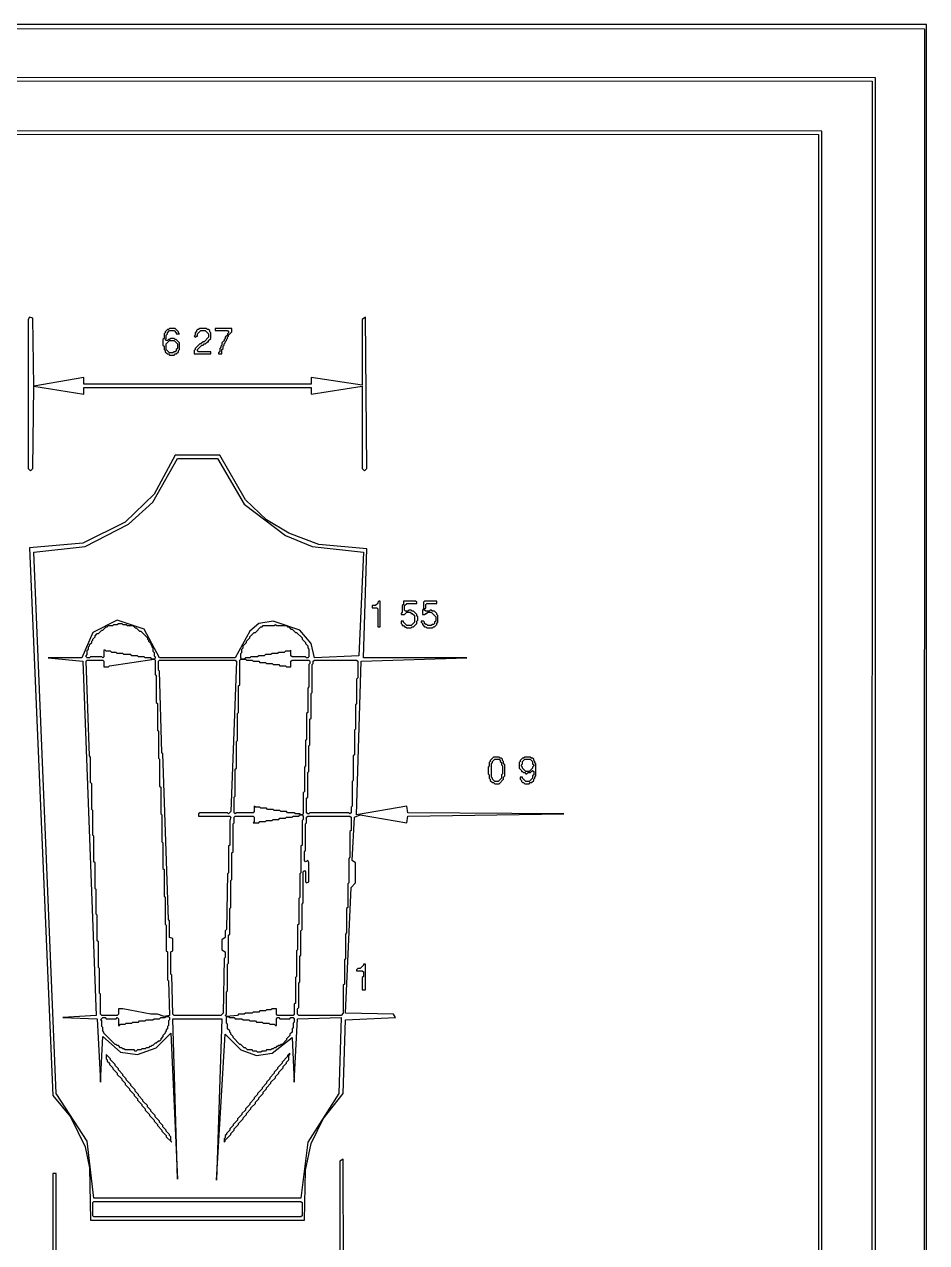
# Model space of a CAD drawing. Extents: x 17 to 323, y -435 to -5.
# Drawn here: x 241.7 to 322.7, y -114.1 to -4.7 of the extents above; entities that cross this region are included whole.
import ezdxf

# ---------------------------------------------------------------- set-up
doc = ezdxf.new("R2010")
doc.units = 0

msp = doc.modelspace()

# ---------------------------------------------------------------- linework, layer by layer
at = {"layer": 'CONTOURS'}
for p, q in [((322.7, -4.7), (17, -4.7)), ((17.3, -5), (322.5, -5.1)), ((322.5, -5.1), (322.4, -434.6)), ((322.7, -434.9), (322.7, -4.7)), ((318.1, -9.5), (21.6, -9.4)), ((21.9, -9.7), (317.8, -9.8)), ((317.8, -9.8), (317.7, -429.9)), ((318.1, -430.2), (318.1, -9.5)), ((313.3, -14.3), (26.4, -14.2)), ((26.7, -14.5), (313, -14.6)), ((313, -14.6), (312.9, -375)), ((313.2, -425.6), (313.3, -14.3)), ((242.1, -31), (242, -31.2)), ((242, -31.2), (242, -44.6)), ((242.4, -31.1), (242.1, -31)), ((242.5, -37.2), (242.4, -31.1)), ((272.3, -31), (272, -31.2)), ((272, -31.2), (272, -37.1)), ((272.4, -44.6), (272.3, -31)), ((254.3, -32.4), (254.2, -32.5)), ((254.2, -32.5), (254.2, -32.9)), ((254.5, -32.1), (254.3, -32.3)), ((254.3, -32.3), (254.3, -32.4)), ((254.4, -32.6), (254.5, -32.5)), ((254.4, -32.9), (254.4, -32.6)), ((254.6, -32.1), (254.5, -32.1)), ((254.5, -32.4), (254.7, -32.2)), ((254.5, -32.5), (254.5, -32.4)), ((254.7, -32), (254.6, -32.1)), ((255.2, -32), (254.7, -32)), ((254.7, -32.2), (255.1, -32.2)), ((255.1, -32.2), (255.3, -32.4)), ((255.5, -32.3), (255.2, -32)), ((255.3, -32.4), (255.3, -32.5)), ((255.3, -32.5), (255.6, -32.5)), ((255.5, -32.4), (255.5, -32.3)), ((255.6, -32.5), (255.5, -32.4)), ((257, -32.6), (256.9, -32.7)), ((256.9, -32.7), (257, -32.8)), ((257.1, -32.3), (257, -32.4)), ((257, -32.4), (257, -32.6)), ((257, -32.8), (257.1, -32.7)), ((257.2, -32.1), (257.1, -32.2)), ((257.1, -32.2), (257.1, -32.3)), ((257.1, -32.7), (257.2, -32.7)), ((257.3, -32.1), (257.2, -32.1)), ((257.2, -32.5), (257.5, -32.2)), ((257.2, -32.7), (257.2, -32.5)), ((257.4, -32), (257.3, -32.1)), ((258, -32), (257.4, -32)), ((257.5, -32.2), (257.9, -32.2)), ((258.2, -32.8), (257.8, -33.2)), ((257.9, -32.2), (258.2, -32.5)), ((258.1, -32.1), (258, -32)), ((258.2, -32.1), (258.1, -32.1)), ((258.3, -32.2), (258.2, -32.1)), ((258.2, -32.5), (258.2, -32.8)), ((258.3, -32.3), (258.3, -32.2)), ((258.4, -32.4), (258.3, -32.3)), ((258.4, -32.9), (258.4, -32.4)), ((260.3, -32), (258.8, -32)), ((258.8, -32), (258.8, -32.2)), ((258.8, -32.2), (259.9, -32.2)), ((259.9, -32.6), (259.7, -32.8)), ((259.7, -32.8), (259.7, -32.9)), ((259.9, -32.2), (260, -32.3)), ((260, -32.4), (259.9, -32.5)), ((259.9, -32.5), (259.9, -32.6)), ((259.9, -32.8), (260, -32.7)), ((259.9, -32.9), (259.9, -32.8)), ((260, -32.3), (260, -32.4)), ((260, -32.6), (260.3, -32.3)), ((260, -32.7), (260, -32.6)), ((260.3, -32.3), (260.3, -32)), ((254.2, -32.9), (254.1, -33)), ((254.1, -33), (254.1, -33.5)), ((254.1, -33.5), (254.2, -33.6)), ((254.2, -33.6), (254.2, -33.9)), ((254.2, -33.9), (254.3, -34)), ((254.3, -33), (254.4, -32.9)), ((254.4, -33.1), (254.3, -33)), ((254.4, -33.4), (254.7, -33.1)), ((254.5, -33.1), (254.4, -33.1)), ((254.4, -33.9), (254.4, -33.4)), ((254.7, -34.2), (254.4, -33.9)), ((254.6, -33), (254.5, -33.1)), ((254.7, -33), (254.6, -33)), ((254.8, -32.9), (254.7, -33)), ((254.7, -33.1), (255.1, -33.1)), ((255.1, -32.9), (254.8, -32.9)), ((255.2, -33), (255.1, -32.9)), ((255.1, -33.1), (255.4, -33.4)), ((255.3, -33), (255.2, -33)), ((255.6, -33.3), (255.3, -33)), ((255.4, -33.8), (255.3, -33.9)), ((255.3, -33.9), (255.3, -34)), ((255.4, -33.4), (255.4, -33.8)), ((255.5, -34), (255.6, -33.9)), ((255.6, -33.9), (255.6, -33.3)), ((257, -33.9), (256.9, -34)), ((257.4, -33.4), (257, -33.8)), ((257, -33.8), (257, -33.9)), ((257.2, -33.9), (257.6, -33.5)), ((257.2, -34), (257.2, -33.9)), ((257.5, -33.4), (257.4, -33.4)), ((257.7, -33.2), (257.5, -33.4)), ((257.6, -33.5), (257.7, -33.5)), ((257.8, -33.2), (257.7, -33.2)), ((257.7, -33.5), (257.8, -33.4)), ((257.8, -33.4), (257.9, -33.4)), ((257.9, -33.4), (258.1, -33.2)), ((258.1, -33.2), (258.2, -33.2)), ((258.2, -33.1), (258.4, -32.9)), ((258.2, -33.2), (258.2, -33.1)), ((259.3, -33.7), (259.2, -33.8)), ((259.2, -33.8), (259.2, -34.1)), ((259.4, -33.5), (259.3, -33.6)), ((259.3, -33.6), (259.3, -33.7)), ((259.6, -33.1), (259.4, -33.3)), ((259.4, -33.3), (259.4, -33.5)), ((259.4, -33.9), (259.5, -33.8)), ((259.4, -34.3), (259.4, -33.9)), ((259.5, -33.6), (259.6, -33.5)), ((259.5, -33.8), (259.5, -33.6)), ((259.7, -32.9), (259.6, -33)), ((259.6, -33), (259.6, -33.1)), ((259.6, -33.4), (259.7, -33.3)), ((259.6, -33.5), (259.6, -33.4)), ((259.7, -33.2), (259.8, -33.1)), ((259.7, -33.3), (259.7, -33.2)), ((259.8, -33), (259.9, -32.9)), ((259.8, -33.1), (259.8, -33)), ((254.3, -34), (254.3, -34.1)), ((254.3, -34.1), (254.5, -34.3)), ((254.5, -34.3), (254.6, -34.3)), ((254.6, -34.3), (254.7, -34.4)), ((255, -34.2), (254.7, -34.2)), ((254.7, -34.4), (255.1, -34.4)), ((255.1, -34.1), (255, -34.2)), ((255.2, -34.1), (255.1, -34.1)), ((255.1, -34.4), (255.2, -34.3)), ((255.3, -34), (255.2, -34.1)), ((255.2, -34.3), (255.3, -34.3)), ((255.3, -34.3), (255.5, -34.1)), ((255.5, -34.1), (255.5, -34)), ((256.9, -34), (256.9, -34.3)), ((256.9, -34.3), (258.4, -34.3)), ((257.3, -34.1), (257.2, -34)), ((258.4, -34.1), (257.3, -34.1)), ((258.4, -34.3), (258.4, -34.1)), ((259.2, -34.1), (259.1, -34.2)), ((259.1, -34.2), (259.1, -34.3)), ((259.1, -34.3), (259.4, -34.3)), ((247, -36.4), (242.5, -37.2)), ((247, -37), (247, -36.4)), ((267.4, -37), (247, -37)), ((272, -37.1), (267.4, -36.4)), ((267.4, -36.4), (267.4, -37)), ((242.4, -44.6), (242.5, -37.2)), ((242.5, -37.2), (247, -37.9)), ((247, -37.9), (247, -37.3)), ((247, -37.3), (267.4, -37.3)), ((267.4, -37.9), (272, -37.2)), ((267.4, -37.3), (267.4, -37.9)), ((272, -37.2), (272, -44.6)), ((253.2, -47.6), (255.4, -43.7)), ((255.2, -43.4), (253.3, -46.9)), ((259.2, -43.4), (255.2, -43.4)), ((255.4, -43.7), (259, -43.7)), ((259, -43.7), (261.4, -47.8)), ((261.5, -47.4), (259.2, -43.4)), ((242, -44.6), (242.2, -44.8)), ((242.2, -44.8), (242.4, -44.6)), ((272, -44.6), (272.2, -44.8)), ((272.2, -44.8), (272.4, -44.6)), ((253.3, -46.9), (250.7, -49.4)), ((251, -49.6), (253.2, -47.6)), ((261.4, -47.8), (265.1, -50.6)), ((263.4, -49.2), (261.5, -47.4)), ((265.4, -50.4), (263.4, -49.2)), ((250.7, -49.4), (246.9, -51.3)), ((247.1, -51.6), (251, -49.6)), ((246.9, -51.3), (242.1, -51.7)), ((265.1, -50.6), (267.5, -51.6)), ((268.1, -51.4), (265.4, -50.4)), ((272.4, -51.8), (268.1, -51.4)), ((242.1, -51.7), (244.2, -100.9)), ((242.5, -52.1), (247.1, -51.6)), ((244.5, -100.7), (242.5, -52.1)), ((267.5, -51.6), (272.1, -52.1)), ((272.1, -52.1), (271.7, -61.4)), ((272.1, -61.6), (272.4, -51.8)), ((273.4, -56.7), (273.2, -56.9)), ((273.5, -56.5), (273.4, -56.6)), ((273.4, -56.6), (273.4, -56.7)), ((273.6, -56.5), (273.5, -56.5)), ((273.6, -58.8), (273.6, -56.5)), ((275.7, -56.8), (275.6, -56.9)), ((275.7, -56.5), (275.7, -56.8)), ((276.8, -56.5), (275.7, -56.5)), ((275.8, -56.9), (276, -56.7)), ((276, -56.7), (276.9, -56.7)), ((276.9, -56.6), (276.8, -56.5)), ((276.9, -56.7), (276.9, -56.6)), ((277.6, -56.5), (277.5, -56.6)), ((277.5, -56.6), (277.5, -57.2)), ((278.7, -56.5), (277.6, -56.5)), ((277.7, -56.8), (277.8, -56.7)), ((277.7, -57.1), (277.7, -56.8)), ((277.8, -56.7), (278.7, -56.7)), ((278.7, -56.7), (278.7, -56.5)), ((273.2, -56.9), (272.9, -56.9)), ((272.9, -56.9), (272.9, -57.1)), ((272.9, -57.1), (273.3, -57.1)), ((273.3, -57.1), (273.4, -57.2)), ((273.4, -57.2), (273.4, -58.8)), ((275.6, -57.5), (275.5, -57.6)), ((275.5, -57.6), (275.5, -57.7)), ((275.5, -57.7), (275.8, -57.7)), ((275.6, -56.9), (275.6, -57.5)), ((275.8, -57.3), (275.8, -56.9)), ((275.9, -57.4), (275.8, -57.3)), ((275.8, -57.7), (276, -57.5)), ((276.1, -57.4), (275.9, -57.4)), ((276, -57.5), (276.3, -57.5)), ((276.2, -57.3), (276.1, -57.4)), ((276.4, -57.3), (276.2, -57.3)), ((276.3, -57.5), (276.4, -57.6)), ((276.5, -57.4), (276.4, -57.3)), ((276.4, -57.6), (276.5, -57.6)), ((276.6, -57.4), (276.5, -57.4)), ((276.5, -57.6), (276.7, -57.8)), ((276.9, -57.7), (276.6, -57.4)), ((276.7, -57.8), (276.7, -58.4)), ((276.9, -57.8), (276.9, -57.7)), ((277, -57.9), (276.9, -57.8)), ((277, -58.2), (277, -57.9)), ((277.5, -57.2), (277.4, -57.3)), ((277.4, -57.3), (277.4, -57.7)), ((277.4, -57.7), (277.6, -57.7)), ((277.6, -57.2), (277.7, -57.1)), ((277.6, -57.3), (277.6, -57.2)), ((277.7, -57.4), (277.6, -57.3)), ((277.6, -57.7), (277.7, -57.6)), ((278, -57.4), (277.7, -57.4)), ((277.7, -57.6), (277.8, -57.6)), ((277.8, -57.6), (277.9, -57.5)), ((277.9, -57.5), (278.2, -57.5)), ((278.1, -57.3), (278, -57.4)), ((278.2, -57.3), (278.1, -57.3)), ((278.3, -57.4), (278.2, -57.3)), ((278.2, -57.5), (278.6, -57.9)), ((278.5, -57.4), (278.3, -57.4)), ((278.7, -57.6), (278.5, -57.4)), ((278.6, -57.9), (278.6, -58.3)), ((278.7, -57.7), (278.7, -57.6)), ((278.8, -57.8), (278.7, -57.7)), ((278.8, -58.4), (278.8, -57.8)), ((250, -58.2), (247.8, -59.3)), ((248.7, -59.1), (249, -58.8)), ((249, -58.8), (249.1, -58.8)), ((249.1, -58.8), (249.2, -58.7)), ((249.2, -58.7), (249.6, -58.7)), ((249.6, -58.7), (249.7, -58.6)), ((249.7, -58.6), (250, -58.6)), ((252.4, -59), (250, -58.2)), ((250, -58.6), (250.1, -58.5)), ((250.1, -58.5), (250.4, -58.5)), ((250.4, -58.5), (250.5, -58.6)), ((250.5, -58.6), (250.8, -58.6)), ((250.8, -58.6), (250.9, -58.7)), ((250.9, -58.7), (251.4, -58.7)), ((251.4, -58.7), (251.6, -58.9)), ((251.6, -58.9), (251.7, -58.9)), ((251.7, -58.9), (252, -59.2)), ((253.8, -61.6), (252.4, -59)), ((262.7, -58.5), (261.9, -59.2)), ((262.4, -59.3), (262.9, -58.8)), ((264, -58.3), (262.7, -58.5)), ((262.9, -58.8), (263, -58.8)), ((263, -58.8), (263.1, -58.7)), ((263.1, -58.7), (264.1, -58.7)), ((266.4, -59.1), (264, -58.3)), ((264.1, -58.7), (264.2, -58.6)), ((264.2, -58.6), (264.3, -58.7)), ((264.3, -58.7), (265.2, -58.7)), ((265.2, -58.7), (265.3, -58.8)), ((265.3, -58.8), (265.4, -58.8)), ((265.4, -58.8), (265.6, -59)), ((265.6, -59), (265.7, -59)), ((265.7, -59), (266, -59.3)), ((273.4, -58.8), (273.6, -58.8)), ((275.7, -58.3), (275.5, -58.3)), ((275.5, -58.3), (275.5, -58.5)), ((275.5, -58.5), (275.6, -58.6)), ((275.6, -58.6), (275.6, -58.7)), ((275.6, -58.7), (275.7, -58.7)), ((275.7, -58.4), (275.7, -58.3)), ((276, -58.7), (275.7, -58.4)), ((275.7, -58.7), (275.8, -58.8)), ((275.8, -58.8), (275.9, -58.8)), ((275.9, -58.8), (276, -58.9)), ((276.4, -58.7), (276, -58.7)), ((276, -58.9), (276.4, -58.9)), ((276.7, -58.4), (276.4, -58.7)), ((276.4, -58.9), (276.5, -58.8)), ((276.5, -58.8), (276.6, -58.8)), ((276.6, -58.8), (276.9, -58.5)), ((276.9, -58.3), (277, -58.2)), ((276.9, -58.5), (276.9, -58.3)), ((277.5, -58.3), (277.3, -58.3)), ((277.3, -58.3), (277.3, -58.4)), ((277.3, -58.4), (277.4, -58.5)), ((277.4, -58.5), (277.4, -58.6)), ((277.4, -58.6), (277.6, -58.8)), ((277.6, -58.4), (277.5, -58.3)), ((277.6, -58.5), (277.6, -58.4)), ((277.7, -58.6), (277.6, -58.5)), ((277.6, -58.8), (277.7, -58.8)), ((277.8, -58.6), (277.7, -58.6)), ((277.7, -58.8), (277.8, -58.9)), ((277.9, -58.7), (277.8, -58.6)), ((277.8, -58.9), (278.3, -58.9)), ((278.2, -58.7), (277.9, -58.7)), ((278.3, -58.6), (278.2, -58.7)), ((278.4, -58.6), (278.3, -58.6)), ((278.3, -58.9), (278.4, -58.8)), ((278.5, -58.5), (278.4, -58.6)), ((278.4, -58.8), (278.5, -58.8)), ((278.6, -58.3), (278.5, -58.4)), ((278.5, -58.4), (278.5, -58.5)), ((278.5, -58.8), (278.7, -58.6)), ((278.7, -58.5), (278.8, -58.4)), ((278.7, -58.6), (278.7, -58.5)), ((247.8, -59.3), (246.8, -61.6)), ((247.7, -60.1), (247.8, -60)), ((247.7, -60.2), (247.7, -60.1)), ((247.8, -59.9), (248, -59.7)), ((247.8, -60), (247.8, -59.9)), ((248, -59.6), (248.2, -59.4)), ((248, -59.7), (248, -59.6)), ((248.2, -59.4), (248.3, -59.4)), ((248.3, -59.4), (248.6, -59.1)), ((248.6, -59.1), (248.7, -59.1)), ((252, -59.2), (252.1, -59.2)), ((252.1, -59.2), (252.7, -59.8)), ((252.7, -59.8), (252.7, -59.9)), ((252.7, -59.9), (252.8, -60)), ((252.8, -60), (252.8, -60.1)), ((252.8, -60.1), (253, -60.3)), ((261.9, -59.2), (260.6, -61.6)), ((261.6, -60.1), (261.9, -59.8)), ((261.6, -60.2), (261.6, -60.1)), ((261.9, -59.7), (262.3, -59.3)), ((261.9, -59.8), (261.9, -59.7)), ((262.3, -59.3), (262.4, -59.3)), ((266, -59.3), (266.1, -59.3)), ((266.1, -59.3), (266.6, -59.8)), ((267.4, -60.3), (266.4, -59.1)), ((266.6, -59.8), (266.6, -59.9)), ((266.6, -59.9), (266.9, -60.2)), ((247.3, -60.9), (247.4, -60.8)), ((247.3, -61.3), (247.3, -60.9)), ((247.4, -60.6), (247.5, -60.5)), ((247.4, -60.8), (247.4, -60.6)), ((247.5, -60.4), (247.7, -60.2)), ((247.5, -60.5), (247.5, -60.4)), ((248.9, -60.9), (248.8, -60.9)), ((248.8, -60.9), (248.8, -61.5)), ((249, -61), (248.9, -60.9)), ((249.4, -61), (249, -61)), ((249.5, -61.1), (249.4, -61)), ((249.9, -61.1), (249.5, -61.1)), ((250, -61.2), (249.9, -61.1)), ((250.5, -61.2), (250, -61.2)), ((250.6, -61.3), (250.5, -61.2)), ((253, -60.3), (253, -60.4)), ((253, -60.4), (253.1, -60.5)), ((253.1, -60.5), (253.1, -60.6)), ((253.1, -60.6), (253.2, -60.7)), ((253.2, -60.7), (253.2, -61)), ((253.2, -61), (253.3, -61.1)), ((253.3, -61.1), (253.3, -61.4)), ((261.1, -61.2), (261.2, -61.1)), ((261.1, -61.6), (261.1, -61.2)), ((261.2, -60.8), (261.3, -60.7)), ((261.2, -61.1), (261.2, -60.8)), ((261.3, -60.5), (261.6, -60.2)), ((261.3, -60.7), (261.3, -60.5)), ((263.9, -61.2), (263.8, -61.3)), ((264.4, -61.2), (263.9, -61.2)), ((264.5, -61.1), (264.4, -61.2)), ((265, -61.1), (264.5, -61.1)), ((265.1, -61), (265, -61.1)), ((265.5, -61), (265.1, -61)), ((265.6, -60.9), (265.5, -61)), ((265.6, -61.4), (265.6, -60.9)), ((266.9, -60.2), (266.9, -60.3)), ((266.9, -60.3), (267.1, -60.5)), ((267.1, -60.5), (267.1, -60.7)), ((267.1, -60.7), (267.2, -60.8)), ((267.2, -60.8), (267.2, -61.5)), ((267.7, -61.6), (267.4, -60.3)), ((246.8, -61.6), (243.8, -61.6)), ((243.8, -61.6), (246.9, -61.9)), ((246.9, -61.9), (248.1, -93.7)), ((247.2, -61.4), (247.3, -61.3)), ((247.2, -61.5), (247.2, -61.4)), ((247.3, -61.6), (247.2, -61.5)), ((247.2, -61.9), (247.3, -61.8)), ((247.5, -70.4), (247.2, -61.9)), ((247.5, -61.6), (247.3, -61.6)), ((247.3, -61.8), (248.7, -61.8)), ((247.6, -61.5), (247.5, -61.6)), ((248.6, -61.5), (247.6, -61.5)), ((248.7, -61.6), (248.6, -61.5)), ((248.8, -61.5), (248.7, -61.6)), ((248.7, -61.8), (248.8, -61.9)), ((248.8, -61.9), (248.8, -62.4)), ((249.2, -62.4), (249.3, -62.3)), ((249.3, -62.3), (253.3, -61.7)), ((251.2, -61.3), (250.6, -61.3)), ((251.3, -61.4), (251.2, -61.3)), ((251.8, -61.4), (251.3, -61.4)), ((251.9, -61.5), (251.8, -61.4)), ((252.4, -61.5), (251.9, -61.5)), ((252.5, -61.6), (252.4, -61.5)), ((253, -61.6), (252.5, -61.6)), ((253.1, -61.7), (253, -61.6)), ((253.3, -61.7), (253.1, -61.7)), ((253.3, -61.4), (253.4, -61.5)), ((253.4, -61.6), (253.3, -61.7)), ((253.3, -61.7), (253.4, -61.8)), ((253.4, -61.5), (253.4, -61.6)), ((253.4, -61.8), (253.4, -63.1)), ((253.7, -61.9), (253.8, -61.8)), ((253.7, -62.7), (253.7, -61.9)), ((260.6, -61.6), (253.8, -61.6)), ((253.8, -61.8), (260.6, -61.8)), ((260.7, -61.9), (260.2, -75.4)), ((260.6, -61.8), (260.7, -61.9)), ((261, -61.8), (261.1, -61.7)), ((261, -64), (261, -61.8)), ((261.2, -61.7), (261.1, -61.6)), ((261.1, -61.7), (261.5, -61.7)), ((261.4, -61.7), (261.2, -61.7)), ((261.5, -61.6), (261.4, -61.7)), ((261.9, -61.6), (261.5, -61.6)), ((261.5, -61.7), (261.6, -61.8)), ((261.6, -61.8), (262.1, -61.8)), ((262, -61.5), (261.9, -61.6)), ((262.6, -61.5), (262, -61.5)), ((262.1, -61.8), (262.2, -61.9)), ((262.2, -61.9), (262.7, -61.9)), ((262.7, -61.4), (262.6, -61.5)), ((263.2, -61.4), (262.7, -61.4)), ((262.7, -61.9), (262.8, -62)), ((262.8, -62), (263.3, -62)), ((263.3, -61.3), (263.2, -61.4)), ((263.8, -61.3), (263.3, -61.3)), ((263.3, -62), (263.4, -62.1)), ((263.4, -62.1), (263.9, -62.1)), ((263.9, -62.1), (264, -62.2)), ((264, -62.2), (264.5, -62.2)), ((264.5, -62.2), (264.6, -62.3)), ((264.6, -62.3), (265.1, -62.3)), ((265.1, -62.3), (265.2, -62.4)), ((265.7, -61.5), (265.6, -61.4)), ((265.6, -61.9), (265.7, -61.8)), ((265.6, -62.4), (265.6, -61.9)), ((266.9, -61.5), (265.7, -61.5)), ((265.7, -61.8), (267.2, -61.8)), ((267, -61.6), (266.9, -61.5)), ((267.1, -61.6), (267, -61.6)), ((267.2, -61.5), (267.1, -61.6)), ((267.2, -61.8), (267.3, -61.9)), ((267.3, -62.1), (267.2, -62.2)), ((267.2, -62.2), (267.2, -64.2)), ((267.3, -61.9), (267.3, -62.1)), ((267.5, -62.2), (267.6, -62.1)), ((267.5, -64.7), (267.5, -62.2)), ((267.6, -61.9), (267.7, -61.8)), ((267.6, -62.1), (267.6, -61.9)), ((271.7, -61.4), (267.7, -61.6)), ((267.7, -61.8), (271.5, -61.8)), ((271.5, -61.8), (271.6, -61.9)), ((271.5, -75.7), (271.9, -61.9)), ((271.6, -61.9), (271.6, -63.4)), ((271.9, -61.9), (281.4, -61.6)), ((281.4, -61.6), (272.1, -61.6)), ((248.8, -62.4), (249.2, -62.4)), ((253.4, -63.1), (253.5, -63.2)), ((253.5, -63.2), (253.5, -65.6)), ((253.8, -62.8), (253.7, -62.7)), ((254, -70.1), (253.8, -62.8)), ((265.2, -62.4), (265.6, -62.4)), ((271.6, -63.4), (271.5, -63.5)), ((260.9, -64.1), (261, -64)), ((260.9, -66.5), (260.9, -64.1)), ((267.2, -64.2), (267.1, -64.3)), ((267.1, -64.3), (267.1, -66.5)), ((271.5, -63.5), (271.5, -65.7)), ((253.5, -65.6), (253.6, -65.7)), ((267.4, -64.8), (267.5, -64.7)), ((267.4, -67), (267.4, -64.8)), ((253.6, -65.7), (253.6, -68.1)), ((260.8, -66.6), (260.9, -66.5)), ((260.8, -69), (260.8, -66.6)), ((267.1, -66.5), (267, -66.6)), ((267, -66.6), (267, -68.9)), ((271.5, -65.7), (271.4, -65.8)), ((271.4, -65.8), (271.4, -68)), ((267.3, -67.1), (267.4, -67)), ((267.3, -69.4), (267.3, -67.1)), ((253.6, -68.1), (253.7, -68.2)), ((253.7, -68.2), (253.7, -70.6)), ((267, -68.9), (266.9, -69)), ((271.4, -68), (271.3, -68.1)), ((271.3, -68.1), (271.3, -70.3)), ((260.7, -69.1), (260.8, -69)), ((260.7, -71.5), (260.7, -69.1)), ((266.9, -69), (266.9, -71.3)), ((267.2, -69.5), (267.3, -69.4)), ((267.2, -71.8), (267.2, -69.5)), ((247.6, -70.5), (247.5, -70.4)), ((247.6, -72.8), (247.6, -70.5)), ((253.7, -70.6), (253.8, -70.7)), ((253.8, -70.7), (253.8, -73.1)), ((254.1, -70.2), (254, -70.1)), ((254.6, -85.1), (254.1, -70.2)), ((271.3, -70.3), (271.2, -70.4)), ((271.2, -70.4), (271.2, -72.6)), ((283.5, -70.9), (283.4, -71)), ((283.4, -71), (283.4, -71.3)), ((283.8, -70.5), (283.5, -70.8)), ((283.5, -70.8), (283.5, -70.9)), ((283.6, -71.1), (283.7, -71)), ((283.6, -72.3), (283.6, -71.1)), ((283.7, -70.9), (283.9, -70.7)), ((283.7, -71), (283.7, -70.9)), ((284.3, -70.5), (283.8, -70.5)), ((283.9, -70.7), (284.3, -70.7)), ((284.4, -70.6), (284.3, -70.5)), ((284.3, -70.7), (284.4, -70.8)), ((284.5, -70.6), (284.4, -70.6)), ((284.4, -70.8), (284.4, -70.9)), ((284.4, -70.9), (284.5, -71)), ((284.6, -70.7), (284.5, -70.6)), ((284.5, -71), (284.5, -71.2)), ((284.6, -70.8), (284.6, -70.7)), ((284.7, -70.9), (284.6, -70.8)), ((284.7, -71.1), (284.7, -70.9)), ((284.8, -71.2), (284.7, -71.1)), ((286.2, -70.9), (286.1, -71)), ((286.1, -71), (286.1, -71.5)), ((286.4, -70.6), (286.2, -70.8)), ((286.2, -70.8), (286.2, -70.9)), ((286.3, -71.2), (286.4, -71.1)), ((286.5, -70.6), (286.4, -70.6)), ((286.4, -70.9), (286.6, -70.7)), ((286.4, -71.1), (286.4, -70.9)), ((286.6, -70.5), (286.5, -70.6)), ((287.1, -70.5), (286.6, -70.5)), ((286.6, -70.7), (287.1, -70.7)), ((287.2, -70.6), (287.1, -70.5)), ((287.1, -70.7), (287.3, -70.9)), ((287.3, -70.6), (287.2, -70.6)), ((287.4, -70.7), (287.3, -70.6)), ((287.3, -70.9), (287.3, -71.1)), ((287.3, -71.1), (287.4, -71.2)), ((287.4, -70.8), (287.4, -70.7)), ((287.5, -70.9), (287.4, -70.8)), ((287.5, -71), (287.5, -70.9)), ((287.6, -71.1), (287.5, -71)), ((287.6, -72.2), (287.6, -71.1)), ((260.6, -71.6), (260.7, -71.5)), ((260.6, -74), (260.6, -71.6)), ((266.9, -71.3), (266.8, -71.4)), ((266.8, -71.4), (266.8, -73.6)), ((267.1, -71.9), (267.2, -71.8)), ((267.1, -74.1), (267.1, -71.9)), ((283.4, -71.3), (283.3, -71.4)), ((283.3, -71.4), (283.3, -72)), ((283.3, -72), (283.4, -72.1)), ((283.4, -72.1), (283.4, -72.4)), ((284.5, -71.2), (284.6, -71.3)), ((284.6, -72), (284.5, -72.1)), ((284.5, -72.1), (284.5, -72.4)), ((284.6, -71.3), (284.6, -72)), ((284.7, -72.3), (284.8, -72.2)), ((284.8, -72.2), (284.8, -71.2)), ((286.1, -71.5), (286.3, -71.7)), ((286.3, -71.3), (286.3, -71.2)), ((286.4, -71.4), (286.3, -71.3)), ((286.3, -71.7), (286.3, -71.8)), ((286.3, -71.8), (286.4, -71.8)), ((286.4, -71.5), (286.4, -71.4)), ((286.7, -71.8), (286.4, -71.5)), ((286.4, -71.8), (286.5, -71.9)), ((286.5, -71.9), (286.6, -71.9)), ((286.6, -71.9), (286.7, -72)), ((287, -71.8), (286.7, -71.8)), ((286.7, -72), (286.8, -72)), ((286.8, -72), (286.9, -71.9)), ((286.9, -71.9), (287.1, -71.9)), ((287.3, -71.5), (287, -71.8)), ((287.1, -71.9), (287.3, -71.7)), ((287.4, -71.3), (287.3, -71.4)), ((287.3, -71.4), (287.3, -71.5)), ((287.3, -71.7), (287.4, -71.8)), ((287.4, -72.1), (287.3, -72.2)), ((287.3, -72.2), (287.3, -72.4)), ((287.4, -71.2), (287.4, -71.3)), ((287.4, -71.8), (287.4, -72.1)), ((287.5, -72.3), (287.6, -72.2)), ((247.7, -72.9), (247.6, -72.8)), ((247.7, -75.2), (247.7, -72.9)), ((253.8, -73.1), (253.9, -73.2)), ((253.9, -73.2), (253.9, -75.6)), ((271.2, -72.6), (271.1, -72.7)), ((271.1, -72.7), (271.1, -74.9)), ((283.4, -72.4), (283.5, -72.5)), ((283.5, -72.5), (283.5, -72.6)), ((283.5, -72.6), (283.7, -72.8)), ((283.7, -72.4), (283.6, -72.3)), ((283.7, -72.5), (283.7, -72.4)), ((283.9, -72.7), (283.7, -72.5)), ((283.7, -72.8), (283.8, -72.8)), ((283.8, -72.8), (283.9, -72.9)), ((284.2, -72.7), (283.9, -72.7)), ((283.9, -72.9), (284.3, -72.9)), ((284.5, -72.4), (284.2, -72.7)), ((284.3, -72.9), (284.7, -72.5)), ((284.7, -72.5), (284.7, -72.3)), ((286.4, -72.3), (286.2, -72.3)), ((286.2, -72.3), (286.2, -72.5)), ((286.2, -72.5), (286.3, -72.6)), ((286.3, -72.6), (286.3, -72.7)), ((286.3, -72.7), (286.4, -72.8)), ((286.4, -72.4), (286.4, -72.3)), ((286.7, -72.7), (286.4, -72.4)), ((286.4, -72.8), (286.5, -72.8)), ((286.5, -72.8), (286.6, -72.9)), ((286.6, -72.9), (287, -72.9)), ((287, -72.7), (286.7, -72.7)), ((287.3, -72.4), (287, -72.7)), ((287, -72.9), (287.1, -72.8)), ((287.1, -72.8), (287.2, -72.8)), ((287.2, -72.8), (287.4, -72.6)), ((287.4, -72.5), (287.5, -72.4)), ((287.4, -72.6), (287.4, -72.5)), ((287.5, -72.4), (287.5, -72.3)), ((260.5, -74.1), (260.6, -74)), ((260.5, -75.5), (260.5, -74.1)), ((266.8, -73.6), (266.7, -73.7)), ((266.7, -73.7), (266.7, -75.6)), ((267, -74.2), (267.1, -74.1)), ((267, -75.5), (267, -74.2)), ((247.8, -75.3), (247.7, -75.2)), ((247.8, -77.5), (247.8, -75.3)), ((260.2, -75.4), (260, -75.6)), ((262.3, -75.4), (262.2, -75.5)), ((262.4, -75), (262.3, -74.9)), ((262.3, -74.9), (262.3, -75.4)), ((262.8, -75), (262.4, -75)), ((262.9, -75.1), (262.8, -75)), ((263.4, -75.1), (262.9, -75.1)), ((263.5, -75.2), (263.4, -75.1)), ((264, -75.2), (263.5, -75.2)), ((264.1, -75.3), (264, -75.2)), ((264.6, -75.3), (264.1, -75.3)), ((264.7, -75.4), (264.6, -75.3)), ((265.2, -75.4), (264.7, -75.4)), ((265.3, -75.5), (265.2, -75.4)), ((271.1, -74.9), (271, -75)), ((271, -75), (271, -75.5)), ((276, -74.9), (271.5, -75.7)), ((276.1, -75.5), (276, -74.9)), ((253.9, -75.6), (254, -75.7)), ((254, -75.7), (254, -78.1)), ((257.4, -75.5), (257.3, -75.6)), ((257.3, -75.6), (257.3, -75.8)), ((257.3, -75.8), (260.1, -75.8)), ((259.9, -75.5), (257.4, -75.5)), ((260, -75.6), (259.9, -75.5)), ((260.1, -75.8), (260.2, -75.9)), ((260.2, -75.9), (260.1, -76.2)), ((260.1, -76.2), (260.1, -78.4)), ((260.4, -76.5), (260.5, -76.4)), ((260.4, -79), (260.4, -76.5)), ((260.6, -75.6), (260.5, -75.5)), ((260.5, -75.9), (260.6, -75.8)), ((260.5, -76.4), (260.5, -75.9)), ((260.7, -75.5), (260.6, -75.6)), ((260.6, -75.8), (262.2, -75.8)), ((262.2, -75.5), (260.7, -75.5)), ((262.2, -75.8), (262.3, -75.9)), ((262.3, -76.3), (262.2, -76.4)), ((262.2, -76.4), (262.7, -76.4)), ((262.3, -75.9), (262.3, -76.3)), ((262.7, -76.4), (262.8, -76.3)), ((262.8, -76.3), (263.3, -76.3)), ((263.3, -76.3), (263.4, -76.2)), ((263.4, -76.2), (263.9, -76.2)), ((263.9, -76.2), (264, -76.1)), ((264, -76.1), (264.5, -76.1)), ((264.5, -76.1), (264.6, -76)), ((264.6, -76), (265.1, -76)), ((265.1, -76), (265.2, -75.9)), ((265.2, -75.9), (265.7, -75.9)), ((265.9, -75.5), (265.3, -75.5)), ((265.7, -75.9), (265.8, -75.8)), ((265.8, -75.8), (266.3, -75.8)), ((266, -75.6), (265.9, -75.5)), ((266.4, -75.6), (266, -75.6)), ((266.3, -75.8), (266.4, -75.7)), ((266.5, -75.7), (266.4, -75.6)), ((266.4, -75.7), (266.6, -75.7)), ((266.6, -75.7), (266.5, -75.7)), ((266.7, -75.6), (266.6, -75.7)), ((266.6, -75.7), (266.7, -75.8)), ((266.7, -76.1), (266.6, -76.2)), ((266.6, -76.2), (266.6, -78.4)), ((266.7, -75.8), (266.7, -76.1)), ((266.9, -76.5), (267, -76.4)), ((266.9, -78.9), (266.9, -76.5)), ((267.1, -75.6), (267, -75.5)), ((267, -75.9), (267.1, -75.8)), ((267, -76.4), (267, -75.9)), ((267.2, -75.6), (267.1, -75.6)), ((267.1, -75.8), (270.9, -75.8)), ((267.3, -75.5), (267.2, -75.6)), ((270.8, -75.5), (267.3, -75.5)), ((270.9, -75.6), (270.8, -75.5)), ((271, -75.5), (270.9, -75.6)), ((270.9, -75.8), (271, -75.9)), ((271, -75.9), (271, -77.1)), ((271.1, -79.8), (271.3, -75.9)), ((271.3, -75.9), (271.8, -75.7)), ((271.8, -75.7), (276, -76.4)), ((276, -76.4), (276.1, -75.8)), ((290.1, -75.6), (276.1, -75.5)), ((276.1, -75.8), (290.1, -75.6)), ((247.9, -77.6), (247.8, -77.5)), ((247.9, -79.9), (247.9, -77.6)), ((271, -77.1), (270.9, -77.2)), ((270.9, -77.2), (270.9, -79.5)), ((254, -78.1), (254.1, -78.2)), ((254.1, -78.2), (254.1, -80.5)), ((260.1, -78.4), (260, -78.5)), ((260, -78.5), (260, -80.9)), ((266.6, -78.4), (266.5, -78.5)), ((266.5, -78.5), (266.5, -80.9)), ((260.3, -79.1), (260.4, -79)), ((260.3, -81.5), (260.3, -79.1)), ((266.8, -79), (266.9, -78.9)), ((266.8, -79.8), (266.8, -79)), ((266.9, -79.9), (266.8, -79.8)), ((267.1, -79.8), (266.9, -79.9)), ((267.2, -80), (267.1, -79.8)), ((270.9, -79.5), (270.8, -79.6)), ((270.8, -79.6), (270.8, -81.8)), ((271.4, -80), (271.1, -79.8)), ((248, -80), (247.9, -79.9)), ((248, -82.3), (248, -80)), ((254.1, -80.5), (254.2, -80.6)), ((254.2, -80.6), (254.2, -83)), ((260, -80.9), (259.9, -81)), ((266.5, -80.9), (266.4, -81)), ((266.7, -80.8), (266.8, -80.7)), ((266.7, -83.6), (266.7, -80.8)), ((266.8, -80.7), (266.9, -80.8)), ((266.9, -80.8), (266.9, -81.7)), ((267.2, -81.7), (267.2, -80)), ((271.4, -81.8), (271.4, -80)), ((259.9, -81), (259.8, -86)), ((260.2, -81.6), (260.3, -81.5)), ((260.2, -84), (260.2, -81.6)), ((266.4, -81), (266.4, -83.1)), ((266.9, -81.7), (267, -81.8)), ((267, -81.8), (267.2, -81.7)), ((270.8, -81.8), (270.7, -81.9)), ((270.7, -81.9), (270.7, -84)), ((271, -82.2), (271.4, -81.8)), ((248.1, -82.4), (248, -82.3)), ((248.1, -84.6), (248.1, -82.4)), ((254.2, -83), (254.3, -83.1)), ((254.3, -83.1), (254.3, -85.5)), ((266.4, -83.1), (266.3, -83.2)), ((270.5, -93.5), (271, -82.2)), ((260.1, -84.1), (260.2, -84)), ((260.1, -86.4), (260.1, -84.1)), ((266.3, -83.2), (266.3, -85.5)), ((266.6, -83.7), (266.7, -83.6)), ((266.6, -86), (266.6, -83.7)), ((270.7, -84), (270.6, -84.1)), ((270.6, -84.1), (270.6, -86.3)), ((248.2, -84.7), (248.1, -84.6)), ((248.2, -87), (248.2, -84.7)), ((254.7, -85.2), (254.6, -85.1)), ((254.7, -86.7), (254.7, -85.2)), ((254.3, -85.5), (254.4, -85.6)), ((254.4, -85.6), (254.4, -87.9)), ((259.8, -86), (259.7, -86.1)), ((259.7, -86.1), (259.7, -86.7)), ((260, -86.5), (260.1, -86.4)), ((266.3, -85.5), (266.2, -85.6)), ((266.2, -85.6), (266.2, -87.8)), ((266.5, -86.1), (266.6, -86)), ((266.5, -88.3), (266.5, -86.1)), ((270.6, -86.3), (270.5, -86.4)), ((270.5, -86.4), (270.5, -88.6)), ((248.3, -87.1), (248.2, -87)), ((248.3, -89.4), (248.3, -87.1)), ((255, -86.8), (254.7, -86.7)), ((255, -87.9), (255, -86.8)), ((259.7, -86.7), (259.4, -86.9)), ((259.4, -86.9), (259.4, -87.8)), ((260, -89), (260, -86.5)), ((254.4, -87.9), (254.5, -88)), ((254.5, -88), (254.5, -90.5)), ((254.8, -88), (255, -87.9)), ((254.8, -90), (254.8, -88)), ((259.4, -87.8), (259.7, -88)), ((259.6, -88.6), (259.5, -93.5)), ((259.7, -88.5), (259.6, -88.6)), ((259.7, -88), (259.7, -88.5)), ((266.2, -87.8), (266.1, -87.9)), ((266.1, -87.9), (266.1, -90.2)), ((266.4, -88.4), (266.5, -88.3)), ((266.4, -90.7), (266.4, -88.4)), ((270.5, -88.6), (270.4, -88.7)), ((248.4, -89.5), (248.3, -89.4)), ((248.4, -91.7), (248.4, -89.5)), ((259.9, -89.1), (260, -89)), ((259.9, -91.5), (259.9, -89.1)), ((270.4, -88.7), (270.4, -90.9)), ((271.6, -89.5), (271.5, -89.6)), ((271.5, -89.6), (271.5, -89.7)), ((271.5, -89.7), (272, -89.7)), ((271.8, -89.5), (271.6, -89.5)), ((272.1, -89.2), (271.8, -89.5)), ((272, -89.7), (272.1, -89.8)), ((272.1, -89.1), (272.1, -89.2)), ((272.3, -89.1), (272.1, -89.1)), ((272.3, -91.4), (272.3, -89.1)), ((254.5, -90.5), (254.6, -90.6)), ((254.6, -90.6), (254.7, -93.7)), ((254.9, -90.1), (254.8, -90)), ((255, -93.6), (254.9, -90.1)), ((266.1, -90.2), (266, -90.3)), ((266, -90.3), (266, -92.6)), ((266.3, -90.8), (266.4, -90.7)), ((266.3, -93), (266.3, -90.8)), ((272.1, -90.2), (272, -90.3)), ((272, -90.3), (272, -91.4)), ((272.1, -89.8), (272.1, -90.2)), ((248.5, -91.8), (248.4, -91.7)), ((248.5, -93.6), (248.5, -91.8)), ((259.8, -91.6), (259.9, -91.5)), ((259.8, -93.6), (259.8, -91.6)), ((270.4, -90.9), (270.3, -91)), ((270.3, -91), (270.3, -93.5)), ((272, -91.4), (272.3, -91.4)), ((266, -92.6), (265.9, -92.7)), ((265.9, -92.7), (265.9, -93.6)), ((248.1, -93.7), (245.1, -93.9)), ((245.1, -93.9), (248.2, -94)), ((248.2, -94), (248.5, -99.7)), ((248.6, -93.7), (248.5, -93.6)), ((248.5, -94.1), (248.7, -93.9)), ((250, -93.7), (248.6, -93.7)), ((248.7, -93.9), (248.9, -93.9)), ((248.9, -93.9), (249, -94)), ((249, -94), (249.9, -94)), ((249.9, -94), (250, -93.9)), ((250.1, -93.6), (250, -93.7)), ((250, -93.9), (250.1, -94)), ((250.5, -93.1), (250.1, -93.1)), ((250.1, -93.1), (250.1, -93.6)), ((250.1, -94), (250.1, -94.6)), ((253, -93.6), (250.5, -93.1)), ((253.6, -93.6), (253, -93.6)), ((253.2, -94.1), (253.3, -94)), ((253.3, -94), (253.8, -94)), ((254.2, -93.8), (253.6, -93.6)), ((253.8, -94), (253.9, -93.9)), ((253.9, -93.9), (254.3, -93.9)), ((254.7, -93.7), (254.2, -93.8)), ((254.3, -93.9), (254.4, -93.8)), ((254.4, -93.8), (254.6, -93.8)), ((254.6, -93.8), (254.7, -93.9)), ((254.7, -93.9), (254.7, -94.1)), ((255.1, -93.7), (255, -93.6)), ((255.4, -108.4), (255, -94)), ((255, -94), (259.4, -94)), ((259.3, -93.7), (255.1, -93.7)), ((259.4, -94), (258.9, -108.5)), ((259.5, -93.5), (259.3, -93.7)), ((259.7, -93.7), (259.8, -93.6)), ((259.8, -93.8), (259.7, -93.7)), ((260.8, -93.7), (259.8, -93.8)), ((259.8, -93.9), (259.9, -93.8)), ((259.8, -94.4), (259.8, -93.9)), ((259.9, -93.8), (260, -93.8)), ((260, -93.8), (260.1, -93.9)), ((260.1, -93.9), (260.5, -93.9)), ((260.5, -93.9), (260.6, -94)), ((260.6, -94), (261.2, -94)), ((260.9, -93.6), (260.8, -93.7)), ((261.4, -93.6), (260.9, -93.6)), ((261.2, -94), (261.3, -94.1)), ((261.5, -93.5), (261.4, -93.6)), ((262.1, -93.5), (261.5, -93.5)), ((262.2, -93.4), (262.1, -93.5)), ((262.7, -93.4), (262.2, -93.4)), ((262.8, -93.3), (262.7, -93.4)), ((263.3, -93.3), (262.8, -93.3)), ((263.4, -93.2), (263.3, -93.3)), ((263.8, -93.2), (263.4, -93.2)), ((263.9, -93.1), (263.8, -93.2)), ((264.3, -93.1), (263.9, -93.1)), ((264.3, -93.6), (264.3, -93.1)), ((264.4, -93.7), (264.3, -93.6)), ((264.3, -94), (264.4, -93.9)), ((264.3, -94.6), (264.3, -94)), ((265.8, -93.7), (264.4, -93.7)), ((264.4, -93.9), (264.5, -93.9)), ((264.5, -93.9), (264.6, -94)), ((264.6, -94), (265.5, -94)), ((265.5, -94), (265.6, -93.9)), ((265.6, -93.9), (265.8, -93.9)), ((265.9, -93.6), (265.8, -93.7)), ((265.8, -93.9), (265.9, -94)), ((265.9, -94), (265.9, -94.3)), ((265.9, -99.7), (266.2, -94)), ((266.2, -93.1), (266.3, -93)), ((266.2, -93.6), (266.2, -93.1)), ((266.3, -93.7), (266.2, -93.6)), ((266.2, -94), (270.1, -93.9)), ((270.1, -93.7), (266.3, -93.7)), ((270.1, -93.9), (269.9, -100.7)), ((270.3, -93.5), (270.1, -93.7)), ((274.8, -93.6), (270.5, -93.5)), ((270.5, -94.1), (275, -93.9)), ((275, -93.9), (274.8, -93.6)), ((248.6, -94.2), (248.5, -94.1)), ((248.6, -94.7), (248.6, -94.2)), ((248.7, -94.8), (248.6, -94.7)), ((248.7, -95.1), (248.7, -94.8)), ((248.8, -95.2), (248.7, -95.1)), ((250.1, -94.6), (250.2, -94.6)), ((250.2, -94.6), (250.3, -94.5)), ((250.3, -94.5), (250.7, -94.5)), ((250.7, -94.5), (250.8, -94.4)), ((250.8, -94.4), (251.3, -94.4)), ((251.3, -94.4), (251.4, -94.3)), ((251.4, -94.3), (251.9, -94.3)), ((251.9, -94.3), (252, -94.2)), ((252, -94.2), (252.5, -94.2)), ((252.5, -94.2), (252.6, -94.1)), ((252.6, -94.1), (253.2, -94.1)), ((254.4, -95.1), (254.3, -95.2)), ((254.5, -94.9), (254.4, -95)), ((254.4, -95), (254.4, -95.1)), ((254.6, -94.6), (254.5, -94.7)), ((254.5, -94.7), (254.5, -94.9)), ((254.7, -94.1), (254.6, -94.2)), ((254.6, -94.2), (254.6, -94.6)), ((259.9, -94.5), (259.8, -94.4)), ((259.9, -94.9), (259.9, -94.5)), ((260.1, -95.1), (259.9, -94.9)), ((260.1, -95.2), (260.1, -95.1)), ((261.3, -94.1), (261.8, -94.1)), ((261.8, -94.1), (261.9, -94.2)), ((261.9, -94.2), (262.4, -94.2)), ((262.4, -94.2), (262.5, -94.3)), ((262.5, -94.3), (263, -94.3)), ((263, -94.3), (263.1, -94.4)), ((263.1, -94.4), (263.6, -94.4)), ((263.6, -94.4), (263.7, -94.5)), ((263.7, -94.5), (264.1, -94.5)), ((264.1, -94.5), (264.2, -94.6)), ((264.2, -94.6), (264.3, -94.6)), ((265.8, -94.8), (265.7, -94.9)), ((265.7, -94.9), (265.7, -95.2)), ((265.9, -94.3), (265.8, -94.4)), ((265.8, -94.4), (265.8, -94.8)), ((270.3, -100.7), (270.5, -94.1)), ((248.5, -99.7), (248.7, -95.6)), ((248.7, -95.6), (250.3, -97)), ((248.8, -95.3), (248.8, -95.2)), ((249.8, -96.3), (248.8, -95.3)), ((253.4, -96.2), (253.2, -96.4)), ((253.5, -96.2), (253.4, -96.2)), ((253.5, -96.6), (254.8, -95.3)), ((253.7, -96), (253.5, -96.2)), ((253.8, -96), (253.7, -96)), ((253.9, -95.9), (253.8, -96)), ((254.1, -95.6), (253.9, -95.8)), ((253.9, -95.8), (253.9, -95.9)), ((254.3, -95.3), (254.1, -95.5)), ((254.1, -95.5), (254.1, -95.6)), ((254.3, -95.2), (254.3, -95.3)), ((254.8, -95.3), (255.4, -108.4)), ((258.9, -108.5), (259.7, -95.4)), ((259.7, -95.4), (261.1, -96.8)), ((260.2, -95.3), (260.1, -95.2)), ((260.2, -95.4), (260.2, -95.3)), ((260.4, -95.6), (260.2, -95.4)), ((260.4, -95.7), (260.4, -95.6)), ((261, -96.3), (260.4, -95.7)), ((263.9, -97.1), (265.7, -95.7)), ((265.2, -95.9), (264.8, -96.3)), ((265.5, -95.5), (265.2, -95.8)), ((265.2, -95.8), (265.2, -95.9)), ((265.7, -95.2), (265.5, -95.4)), ((265.5, -95.4), (265.5, -95.5)), ((265.7, -95.7), (265.9, -99.7)), ((249, -97.2), (249, -97.6)), ((249.4, -97.6), (249, -97.2)), ((249.9, -96.3), (249.8, -96.3)), ((250, -96.4), (249.9, -96.3)), ((250.1, -96.4), (250, -96.4)), ((250.3, -96.6), (250.1, -96.4)), ((250.4, -96.6), (250.3, -96.6)), ((250.3, -97), (251.8, -97.2)), ((250.5, -96.7), (250.4, -96.6)), ((250.6, -96.7), (250.5, -96.7)), ((250.7, -96.8), (250.6, -96.7)), ((251.5, -96.8), (250.7, -96.8)), ((251.6, -96.9), (251.5, -96.8)), ((251.7, -96.9), (251.6, -96.9)), ((251.8, -96.8), (251.7, -96.9)), ((251.8, -97.2), (253.5, -96.6)), ((252.1, -96.8), (251.8, -96.8)), ((252.2, -96.7), (252.1, -96.8)), ((252.5, -96.7), (252.2, -96.7)), ((252.6, -96.6), (252.5, -96.7)), ((252.8, -96.6), (252.6, -96.6)), ((252.9, -96.5), (252.8, -96.6)), ((253, -96.5), (252.9, -96.5)), ((253.1, -96.4), (253, -96.5)), ((253.2, -96.4), (253.1, -96.4)), ((261.1, -96.3), (261, -96.3)), ((261.4, -96.6), (261.1, -96.3)), ((261.1, -96.8), (262.5, -97.3)), ((261.5, -96.6), (261.4, -96.6)), ((261.7, -96.8), (261.5, -96.6)), ((262.1, -96.8), (261.7, -96.8)), ((262.2, -96.9), (262.1, -96.8)), ((262.5, -96.9), (262.2, -96.9)), ((262.6, -97), (262.5, -96.9)), ((262.5, -97.3), (263.9, -97.1)), ((262.9, -97), (262.6, -97)), ((263, -96.9), (262.9, -97)), ((263.3, -96.9), (263, -96.9)), ((263.4, -96.8), (263.3, -96.9)), ((263.8, -96.8), (263.4, -96.8)), ((263.9, -96.7), (263.8, -96.8)), ((264, -96.7), (263.9, -96.7)), ((264.1, -96.6), (264, -96.7)), ((264.2, -96.6), (264.1, -96.6)), ((264.3, -96.5), (264.2, -96.6)), ((264.4, -96.5), (264.3, -96.5)), ((264.5, -96.4), (264.4, -96.5)), ((264.6, -96.4), (264.5, -96.4)), ((264.7, -96.3), (264.6, -96.4)), ((264.8, -96.3), (264.7, -96.3)), ((265.5, -97.1), (265.3, -97.3)), ((265.3, -97.3), (265.3, -97.4)), ((265.4, -97.3), (265.5, -97.2)), ((265.4, -97.7), (265.4, -97.3)), ((265.5, -97.2), (265.5, -97.1)), ((249, -97.6), (249.1, -97.7)), ((249.1, -97.7), (249.1, -97.8)), ((249.1, -97.8), (249.3, -98)), ((249.3, -98), (249.3, -98.1)), ((249.3, -98.1), (249.6, -98.4)), ((249.4, -97.7), (249.4, -97.6)), ((249.8, -98.1), (249.4, -97.7)), ((249.6, -98.4), (249.6, -98.5)), ((249.8, -98.2), (249.8, -98.1)), ((250.1, -98.5), (249.8, -98.2)), ((264.8, -98), (264.4, -98.4)), ((264.4, -98.4), (264.4, -98.5)), ((264.5, -98.8), (264.9, -98.4)), ((265.3, -97.4), (264.8, -97.9)), ((264.8, -97.9), (264.8, -98)), ((264.9, -98.3), (265.2, -98)), ((264.9, -98.4), (264.9, -98.3)), ((265.2, -97.9), (265.4, -97.7)), ((265.2, -98), (265.2, -97.9)), ((249.6, -98.5), (250, -98.9)), ((250, -98.9), (250, -99)), ((250, -99), (250.4, -99.4)), ((250.1, -98.6), (250.1, -98.5)), ((250.5, -99), (250.1, -98.6)), ((250.4, -99.4), (250.4, -99.5)), ((250.4, -99.5), (250.7, -99.8)), ((250.5, -99.1), (250.5, -99)), ((250.8, -99.4), (250.5, -99.1)), ((250.8, -99.5), (250.8, -99.4)), ((251.2, -99.9), (250.8, -99.5)), ((263.7, -99.4), (263.4, -99.7)), ((264.1, -98.9), (263.7, -99.3)), ((263.7, -99.3), (263.7, -99.4)), ((263.8, -99.7), (264.2, -99.3)), ((264.4, -98.5), (264.1, -98.8)), ((264.1, -98.8), (264.1, -98.9)), ((264.2, -99.2), (264.5, -98.9)), ((264.2, -99.3), (264.2, -99.2)), ((264.5, -98.9), (264.5, -98.8)), ((250.7, -99.8), (250.7, -99.9)), ((250.7, -99.9), (251.1, -100.3)), ((251.1, -100.3), (251.1, -100.4)), ((251.1, -100.4), (251.5, -100.8)), ((251.2, -100), (251.2, -99.9)), ((251.6, -100.4), (251.2, -100)), ((251.6, -100.5), (251.6, -100.4)), ((251.9, -100.8), (251.6, -100.5)), ((263, -100.3), (262.6, -100.7)), ((263.4, -99.8), (263, -100.2)), ((263, -100.2), (263, -100.3)), ((263.1, -100.6), (263.4, -100.3)), ((263.1, -100.7), (263.1, -100.6)), ((263.4, -99.7), (263.4, -99.8)), ((263.4, -100.2), (263.8, -99.8)), ((263.4, -100.3), (263.4, -100.2)), ((263.8, -99.8), (263.8, -99.7)), ((244.2, -100.9), (245.8, -102.8)), ((247.3, -105), (244.5, -100.7)), ((251.5, -100.8), (251.5, -100.9)), ((251.5, -100.9), (251.8, -101.2)), ((251.8, -101.2), (251.8, -101.3)), ((251.8, -101.3), (252.2, -101.7)), ((251.9, -100.9), (251.9, -100.8)), ((252.3, -101.3), (251.9, -100.9)), ((252.2, -101.7), (252.2, -101.8)), ((252.3, -101.4), (252.3, -101.3)), ((252.7, -101.8), (252.3, -101.4)), ((261.9, -101.7), (261.5, -102.1)), ((262.3, -101.2), (261.9, -101.6)), ((261.9, -101.6), (261.9, -101.7)), ((262, -102), (262.4, -101.6)), ((262.6, -100.8), (262.3, -101.1)), ((262.3, -101.1), (262.3, -101.2)), ((262.4, -101.5), (262.7, -101.2)), ((262.4, -101.6), (262.4, -101.5)), ((262.6, -100.7), (262.6, -100.8)), ((262.7, -101.1), (263.1, -100.7)), ((262.7, -101.2), (262.7, -101.1)), ((269.9, -100.7), (267.1, -105.1)), ((268.5, -103), (270.3, -100.7)), ((245.8, -102.8), (247.1, -105.5)), ((252.2, -101.8), (252.5, -102.1)), ((252.5, -102.1), (252.5, -102.2)), ((252.5, -102.2), (252.9, -102.6)), ((252.7, -101.9), (252.7, -101.8)), ((253, -102.2), (252.7, -101.9)), ((252.9, -102.6), (252.9, -102.7)), ((252.9, -102.7), (253.3, -103.1)), ((253, -102.3), (253, -102.2)), ((253.4, -102.7), (253, -102.3)), ((253.4, -102.8), (253.4, -102.7)), ((253.8, -103.2), (253.4, -102.8)), ((261.2, -102.6), (260.8, -103)), ((261.5, -102.2), (261.2, -102.5)), ((261.2, -102.5), (261.2, -102.6)), ((261.3, -102.9), (261.6, -102.6)), ((261.5, -102.1), (261.5, -102.2)), ((261.6, -102.5), (262, -102.1)), ((261.6, -102.6), (261.6, -102.5)), ((262, -102.1), (262, -102)), ((253.3, -103.1), (253.3, -103.2)), ((253.3, -103.2), (253.6, -103.5)), ((253.6, -103.5), (253.6, -103.6)), ((253.6, -103.6), (254, -104)), ((253.8, -103.3), (253.8, -103.2)), ((254.1, -103.6), (253.8, -103.3)), ((254.1, -103.7), (254.1, -103.6)), ((254.4, -104), (254.1, -103.7)), ((260.4, -103.6), (260.1, -103.9)), ((260.1, -103.9), (260.1, -104)), ((260.8, -103.1), (260.4, -103.5)), ((260.4, -103.5), (260.4, -103.6)), ((260.5, -103.9), (260.9, -103.5)), ((260.5, -104), (260.5, -103.9)), ((260.8, -103), (260.8, -103.1)), ((260.9, -103.4), (261.3, -103)), ((260.9, -103.5), (260.9, -103.4)), ((261.3, -103), (261.3, -102.9)), ((267.4, -105.2), (268.5, -103)), ((247.9, -110.1), (247.3, -105)), ((254, -104), (254, -104.1)), ((254, -104.1), (254.4, -104.5)), ((254.4, -104.1), (254.4, -104)), ((254.7, -104.4), (254.4, -104.1)), ((254.4, -104.5), (254.4, -104.6)), ((254.4, -104.6), (254.9, -105.1)), ((254.7, -104.5), (254.7, -104.4)), ((254.8, -104.6), (254.7, -104.5)), ((254.8, -105), (254.8, -104.6)), ((254.9, -105.1), (254.8, -105)), ((259.7, -104.7), (259.6, -104.8)), ((259.6, -104.8), (259.6, -105.1)), ((259.6, -105.1), (259.7, -105)), ((259.8, -104.4), (259.7, -104.5)), ((259.7, -104.9), (260.2, -104.4)), ((259.7, -104.5), (259.7, -104.7)), ((259.7, -105), (259.7, -104.9)), ((260.1, -104), (259.8, -104.3)), ((259.8, -104.3), (259.8, -104.4)), ((260.2, -104.3), (260.5, -104)), ((260.2, -104.4), (260.2, -104.3)), ((247.1, -105.5), (247.5, -107.4)), ((267.1, -105.1), (266.5, -110.1)), ((266.9, -107.6), (267.4, -105.2)), ((270.3, -106.6), (270, -106.8)), ((270, -106.8), (270, -149)), ((270.4, -154.9), (270.3, -106.6)), ((244.5, -107.9), (244.2, -107.9)), ((244.2, -107.9), (244.2, -155)), ((244.5, -148.9), (244.5, -107.9)), ((247.5, -107.4), (247.6, -112.1)), ((266.8, -112.1), (266.9, -107.6)), ((247.8, -110.5), (247.9, -110.4)), ((247.8, -111.7), (247.8, -110.5)), ((266.5, -110.1), (247.9, -110.1)), ((247.9, -110.4), (266.5, -110.4)), ((266.5, -110.4), (266.6, -110.5)), ((266.6, -110.5), (266.6, -111.7)), ((247.6, -112.1), (266.8, -112.1)), ((247.9, -111.8), (247.8, -111.7)), ((266.5, -111.8), (247.9, -111.8)), ((266.6, -111.7), (266.5, -111.8))]:
    msp.add_line(p, q, dxfattribs=at)

doc.saveas('drawing.dxf')
